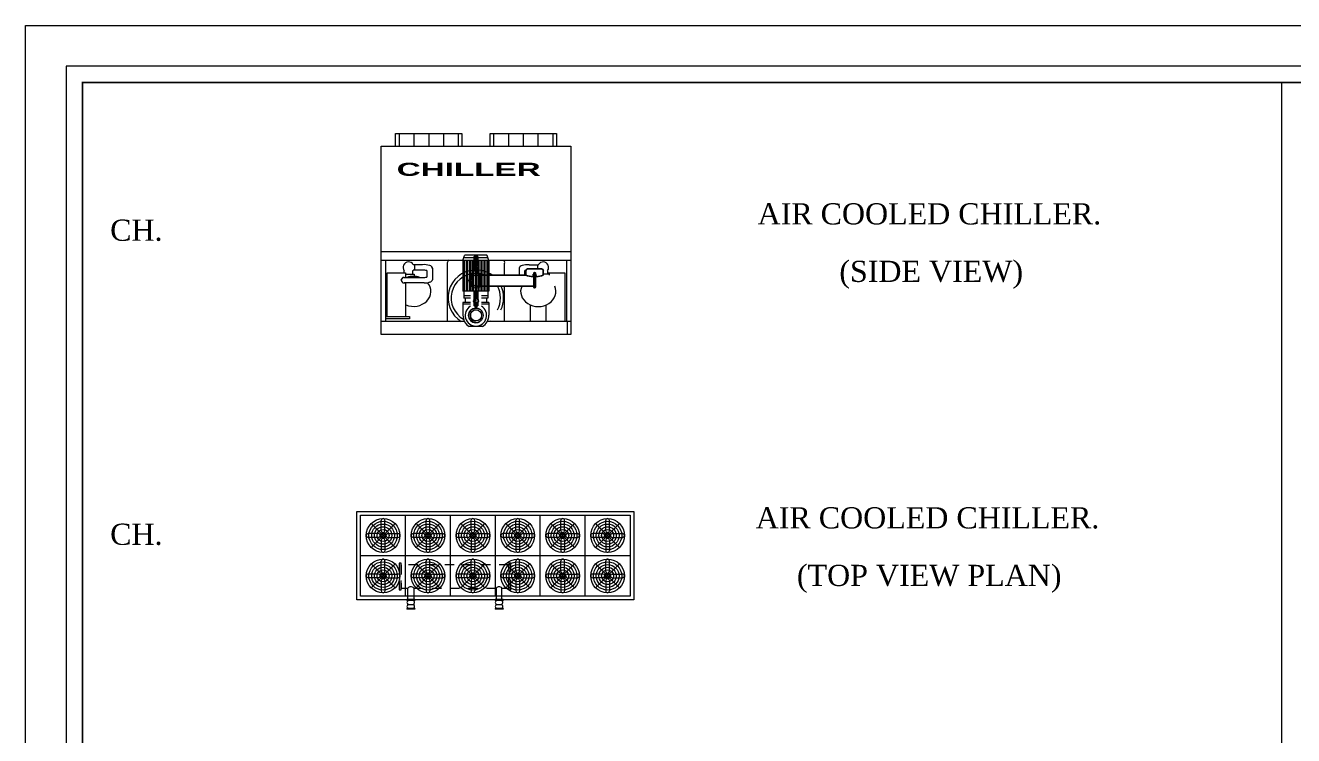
# Model space of a CAD drawing. Extents: x -706 to 2784, y 123 to 852.
# Drawn here: x -706.41 to -691.58, y 152.35 to 160.65 of the extents above; entities that cross this region are included whole.
import ezdxf
from ezdxf.enums import TextEntityAlignment as Align

# ---------------------------------------------------------------- set-up
doc = ezdxf.new("R2010")
doc.units = 0
doc.header["$MEASUREMENT"] = 0
doc.linetypes.add('CENTER', pattern=[50.8, 31.75, -6.35, 6.35, -6.35])
doc.linetypes.add('HIDDEN', pattern=[0.375, 0.25, -0.125])
for name, color, linetype in [('12- EQUIPMENT PIPING', 12, 'Continuous'), ('BOARD', 7, 'Continuous'), ('CONNCTION', 1, 'Continuous'), ('fram', 252, 'Continuous'), ('Trane-Unit', 2, 'Continuous'), ('WALL', 4, 'Continuous')]:
    doc.layers.add(name, color=color, linetype=linetype)
for name, color, linetype, lineweight in [('AC-TEXT', 15, 'Continuous', 30), ('CWSP', 5, 'Continuous', 35), ('EXHDUCT', 1, 'CENTER', 30), ('s-colt', 8, 'Continuous', 0)]:
    doc.layers.add(name, color=color, linetype=linetype, lineweight=lineweight)
doc.styles.add('AC', font='romans.shx', dxfattribs={"height": 0.2})
doc.styles.add('ROMANT', font='romanc.shx')
doc.styles.add('SANSSERIFBOLD', font='sasb____.pfb', dxfattribs={"height": 9.5})

# ---------------------------------------------------------------- blocks, each defined once
blk = doc.blocks.new('A$C5C4829BB')
at = {"layer": 'CONNCTION'}
for p, q in [((-0.104, 0), (-0.104, -0.01)), ((0.104, 0), (-0.104, 0)), ((0.104, 0), (0.104, -0.01)), ((-0.104, -0.01), (-0.104, -0.021)), ((0.104, -0.01), (-0.104, -0.01)), ((0.104, -0.01), (-0.104, -0.01)), ((0.104, -0.021), (-0.104, -0.021)), ((-0.104, -0.231), (-0.104, -0.241)), ((0.104, -0.231), (-0.104, -0.231)), ((-0.104, -0.241), (-0.104, -0.252)), ((0.104, -0.241), (-0.104, -0.241)), ((0.104, -0.241), (-0.104, -0.241)), ((0.104, -0.252), (-0.104, -0.252)), ((0.104, -0.01), (0.104, -0.021)), ((0.104, -0.231), (0.104, -0.241)), ((0.104, -0.241), (0.104, -0.252))]:
    blk.add_line(p, q, dxfattribs=at)
at = {"layer": 'CONNCTION', "color": 140}
for p, q in [((-0.081, -0.123), (0.081, -0.123)), ((-0.081, -0.128), (0.081, -0.128)), ((0.081, -0.128), (0.081, -0.123))]:
    blk.add_line(p, q, dxfattribs=at)
for centre, radius, start, end in [((-0.062, -0.073), 0.0375, 120, 240), ((-0.062, -0.178), 0.0375, 120, 240), ((-0.087, -0.031), 0.0116, 300, 60), ((-0.089, -0.118), 0.0147, 340.6616, 56.5259), ((-0.089, -0.133), 0.0149, 303.6567, 19.8306), ((-0.087, -0.221), 0.0116, 300, 60), ((0.089, -0.118), 0.0147, 123.4741, 199.3384), ((0.089, -0.133), 0.0149, 160.1694, 236.3433), ((0.087, -0.031), 0.0116, 120, 240), ((0.087, -0.221), 0.0116, 120, 240), ((0.062, -0.073), 0.0375, 300, 60), ((0.062, -0.178), 0.0375, 300, 60)]:
    blk.add_arc(centre, radius, start, end, dxfattribs=at)
at = {"layer": 's-colt'}
blk.add_line((-0.081, -0.128), (-0.081, -0.123), dxfattribs=at)
blk = doc.blocks.new('A$C7569006E')
at = {"layer": '12- EQUIPMENT PIPING', "color": 4, "linetype": 'HIDDEN'}
for points in [[(-1.45, -0.65), (-1.4, -0.65), (-1.4, 0.05), (-1.45, 0.05)], [(1.4, -0.65), (1.45, -0.65), (1.45, 0.05), (1.4, 0.05)]]:
    blk.add_lwpolyline(points, close=True, dxfattribs=at)
for points in [[(1.222, -0.6), (1.4, -0.6), (1.4, 0), (-1.4, 0), (-1.4, -0.6), (-1.222, -0.6)], [(-1.072, -0.6), (1.072, -0.6)]]:
    blk.add_lwpolyline(points, dxfattribs=at)
at = {"layer": '12- EQUIPMENT PIPING', "color": 2, "linetype": 'Continuous'}
for points in [[(-1.072, -0.6), (-1.072, -0.9), (-1.222, -0.9), (-1.222, -0.6)], [(1.072, -0.6), (1.072, -0.9), (1.222, -0.9), (1.222, -0.6)]]:
    blk.add_lwpolyline(points, dxfattribs=at)
for centre in [(-1.147, -0.665), (1.147, -0.665)]:
    blk.add_arc(centre, 0.099, 40.7462, 139.2538, dxfattribs=at)
at = {"layer": '12- EQUIPMENT PIPING', "linetype": 'Continuous'}
for p in [(-1.147, -0.9), (1.147, -0.9)]:
    blk.add_blockref('A$C5C4829BB', p, dxfattribs=at)
blk = doc.blocks.new('A$C3DE42100')
at = {"layer": '12- EQUIPMENT PIPING', "color": 3}
for p, q in [((-6.207, -0.935), (-6.826, -0.315)), ((-6.826, -0.935), (-6.207, -0.315)), ((-6.566, -0.506), (-6.566, -0.234)), ((-6.468, -0.506), (-6.468, -0.239)), ((-5.04, -0.935), (-5.66, -0.315)), ((-5.66, -0.935), (-5.04, -0.315)), ((-5.399, -0.506), (-5.399, -0.234)), ((-5.301, -0.506), (-5.301, -0.239)), ((-3.874, -0.935), (-4.493, -0.315)), ((-4.493, -0.935), (-3.874, -0.315)), ((-4.232, -0.506), (-4.232, -0.234)), ((-4.134, -0.506), (-4.134, -0.239)), ((-2.707, -0.935), (-3.326, -0.315)), ((-3.326, -0.935), (-2.707, -0.315)), ((-3.066, -0.506), (-3.066, -0.234)), ((-2.968, -0.506), (-2.968, -0.239)), ((-1.54, -0.935), (-2.16, -0.315)), ((-2.16, -0.935), (-1.54, -0.315)), ((-1.899, -0.506), (-1.899, -0.234)), ((-1.801, -0.506), (-1.801, -0.239)), ((-0.374, -0.935), (-0.993, -0.315)), ((-0.993, -0.935), (-0.374, -0.315)), ((-0.732, -0.506), (-0.732, -0.234)), ((-0.634, -0.506), (-0.634, -0.239)), ((-6.636, -0.576), (-6.903, -0.576)), ((-6.561, -0.607), (-6.593, -0.607)), ((-6.561, -0.643), (-6.593, -0.643)), ((-6.59, -0.621), (-6.59, -0.629)), ((-6.535, -0.58), (-6.535, -0.549)), ((-6.513, -0.551), (-6.521, -0.551)), ((-6.499, -0.58), (-6.499, -0.549)), ((-6.472, -0.607), (-6.441, -0.607)), ((-6.472, -0.643), (-6.441, -0.643)), ((-6.443, -0.629), (-6.443, -0.621)), ((-6.398, -0.576), (-6.126, -0.576)), ((-5.469, -0.576), (-5.736, -0.576)), ((-5.395, -0.607), (-5.426, -0.607)), ((-5.395, -0.643), (-5.426, -0.643)), ((-5.424, -0.621), (-5.424, -0.629)), ((-5.368, -0.58), (-5.368, -0.549)), ((-5.346, -0.551), (-5.354, -0.551)), ((-5.332, -0.58), (-5.332, -0.549)), ((-5.305, -0.607), (-5.274, -0.607)), ((-5.305, -0.643), (-5.274, -0.643)), ((-5.276, -0.629), (-5.276, -0.621)), ((-5.231, -0.576), (-4.959, -0.576)), ((-4.302, -0.576), (-4.57, -0.576)), ((-4.228, -0.607), (-4.259, -0.607)), ((-4.228, -0.643), (-4.259, -0.643)), ((-4.257, -0.621), (-4.257, -0.629)), ((-4.201, -0.58), (-4.201, -0.549)), ((-4.179, -0.551), (-4.187, -0.551)), ((-4.165, -0.58), (-4.165, -0.549)), ((-4.139, -0.607), (-4.107, -0.607)), ((-4.139, -0.643), (-4.107, -0.643)), ((-4.11, -0.629), (-4.11, -0.621)), ((-4.064, -0.576), (-3.793, -0.576)), ((-3.136, -0.576), (-3.403, -0.576)), ((-3.061, -0.607), (-3.093, -0.607)), ((-3.061, -0.643), (-3.093, -0.643)), ((-3.09, -0.621), (-3.09, -0.629)), ((-3.035, -0.58), (-3.035, -0.549)), ((-3.013, -0.551), (-3.021, -0.551)), ((-2.999, -0.58), (-2.999, -0.549)), ((-2.972, -0.607), (-2.941, -0.607)), ((-2.972, -0.643), (-2.941, -0.643)), ((-2.943, -0.629), (-2.943, -0.621)), ((-2.898, -0.576), (-2.626, -0.576)), ((-1.969, -0.576), (-2.236, -0.576)), ((-1.895, -0.607), (-1.926, -0.607)), ((-1.895, -0.643), (-1.926, -0.643)), ((-1.924, -0.621), (-1.924, -0.629)), ((-1.868, -0.58), (-1.868, -0.549)), ((-1.846, -0.551), (-1.854, -0.551)), ((-1.832, -0.58), (-1.832, -0.549)), ((-1.805, -0.607), (-1.774, -0.607)), ((-1.805, -0.643), (-1.774, -0.643)), ((-1.776, -0.629), (-1.776, -0.621)), ((-1.731, -0.576), (-1.459, -0.576)), ((-0.802, -0.576), (-1.07, -0.576)), ((-0.728, -0.607), (-0.759, -0.607)), ((-0.728, -0.643), (-0.759, -0.643)), ((-0.757, -0.621), (-0.757, -0.629)), ((-0.701, -0.58), (-0.701, -0.549)), ((-0.679, -0.551), (-0.687, -0.551)), ((-0.665, -0.58), (-0.665, -0.549)), ((-0.639, -0.607), (-0.607, -0.607)), ((-0.639, -0.643), (-0.607, -0.643)), ((-0.61, -0.629), (-0.61, -0.621)), ((-0.564, -0.576), (-0.293, -0.576)), ((-6.636, -0.674), (-6.907, -0.674)), ((-6.566, -0.744), (-6.566, -1.011)), ((-6.535, -0.67), (-6.535, -0.701)), ((-6.521, -0.699), (-6.513, -0.699)), ((-6.499, -0.67), (-6.499, -0.701)), ((-6.468, -0.744), (-6.468, -1.016)), ((-6.398, -0.674), (-6.13, -0.674)), ((-5.469, -0.674), (-5.741, -0.674)), ((-5.399, -0.744), (-5.399, -1.011)), ((-5.368, -0.67), (-5.368, -0.701)), ((-5.354, -0.699), (-5.346, -0.699)), ((-5.332, -0.67), (-5.332, -0.701)), ((-5.301, -0.744), (-5.301, -1.016)), ((-5.231, -0.674), (-4.964, -0.674)), ((-4.302, -0.674), (-4.574, -0.674)), ((-4.232, -0.744), (-4.232, -1.011)), ((-4.201, -0.67), (-4.201, -0.701)), ((-4.187, -0.699), (-4.179, -0.699)), ((-4.165, -0.67), (-4.165, -0.701)), ((-4.134, -0.744), (-4.134, -1.016)), ((-4.064, -0.674), (-3.797, -0.674)), ((-3.136, -0.674), (-3.407, -0.674)), ((-3.066, -0.744), (-3.066, -1.011)), ((-3.035, -0.67), (-3.035, -0.701)), ((-3.021, -0.699), (-3.013, -0.699)), ((-2.999, -0.67), (-2.999, -0.701)), ((-2.968, -0.744), (-2.968, -1.016)), ((-2.898, -0.674), (-2.63, -0.674)), ((-1.969, -0.674), (-2.241, -0.674)), ((-1.899, -0.744), (-1.899, -1.011)), ((-1.868, -0.67), (-1.868, -0.701)), ((-1.854, -0.699), (-1.846, -0.699)), ((-1.832, -0.67), (-1.832, -0.701)), ((-1.801, -0.744), (-1.801, -1.016)), ((-1.731, -0.674), (-1.464, -0.674)), ((-0.802, -0.674), (-1.074, -0.674)), ((-0.732, -0.744), (-0.732, -1.011)), ((-0.701, -0.67), (-0.701, -0.701)), ((-0.687, -0.699), (-0.679, -0.699)), ((-0.665, -0.67), (-0.665, -0.701)), ((-0.634, -0.744), (-0.634, -1.016)), ((-0.564, -0.674), (-0.297, -0.674)), ((-6.566, -1.556), (-6.566, -1.289)), ((-6.468, -1.556), (-6.468, -1.284)), ((-5.399, -1.556), (-5.399, -1.289)), ((-5.301, -1.556), (-5.301, -1.284)), ((-4.232, -1.556), (-4.232, -1.289)), ((-4.134, -1.556), (-4.134, -1.284)), ((-3.066, -1.556), (-3.066, -1.289)), ((-2.968, -1.556), (-2.968, -1.284)), ((-1.899, -1.556), (-1.899, -1.289)), ((-1.801, -1.556), (-1.801, -1.284)), ((-0.732, -1.556), (-0.732, -1.289)), ((-0.634, -1.556), (-0.634, -1.284)), ((-6.636, -1.626), (-6.907, -1.626)), ((-6.207, -1.365), (-6.826, -1.985)), ((-6.826, -1.365), (-6.207, -1.985)), ((-6.535, -1.63), (-6.535, -1.599)), ((-6.521, -1.601), (-6.513, -1.601)), ((-6.499, -1.63), (-6.499, -1.599)), ((-6.398, -1.626), (-6.13, -1.626)), ((-5.469, -1.626), (-5.741, -1.626)), ((-5.04, -1.365), (-5.66, -1.985)), ((-5.66, -1.365), (-5.04, -1.985)), ((-5.368, -1.63), (-5.368, -1.599)), ((-5.354, -1.601), (-5.346, -1.601)), ((-5.332, -1.63), (-5.332, -1.599)), ((-5.231, -1.626), (-4.964, -1.626)), ((-4.302, -1.626), (-4.574, -1.626)), ((-3.874, -1.365), (-4.493, -1.985)), ((-4.493, -1.365), (-3.874, -1.985)), ((-4.201, -1.63), (-4.201, -1.599)), ((-4.187, -1.601), (-4.179, -1.601)), ((-4.165, -1.63), (-4.165, -1.599)), ((-4.064, -1.626), (-3.797, -1.626)), ((-3.136, -1.626), (-3.407, -1.626)), ((-2.707, -1.365), (-3.326, -1.985)), ((-3.326, -1.365), (-2.707, -1.985)), ((-3.035, -1.63), (-3.035, -1.599)), ((-3.021, -1.601), (-3.013, -1.601)), ((-2.999, -1.63), (-2.999, -1.599)), ((-2.898, -1.626), (-2.63, -1.626)), ((-1.969, -1.626), (-2.241, -1.626)), ((-1.54, -1.365), (-2.16, -1.985)), ((-2.16, -1.365), (-1.54, -1.985)), ((-1.868, -1.63), (-1.868, -1.599)), ((-1.854, -1.601), (-1.846, -1.601)), ((-1.832, -1.63), (-1.832, -1.599)), ((-1.731, -1.626), (-1.464, -1.626)), ((-0.802, -1.626), (-1.074, -1.626)), ((-0.374, -1.365), (-0.993, -1.985)), ((-0.993, -1.365), (-0.374, -1.985)), ((-0.701, -1.63), (-0.701, -1.599)), ((-0.687, -1.601), (-0.679, -1.601)), ((-0.665, -1.63), (-0.665, -1.599)), ((-0.564, -1.626), (-0.297, -1.626)), ((-6.636, -1.724), (-6.903, -1.724)), ((-6.561, -1.657), (-6.593, -1.657)), ((-6.561, -1.693), (-6.593, -1.693)), ((-6.59, -1.679), (-6.59, -1.671)), ((-6.566, -1.794), (-6.566, -2.066)), ((-6.535, -1.72), (-6.535, -1.751)), ((-6.513, -1.749), (-6.521, -1.749)), ((-6.499, -1.72), (-6.499, -1.751)), ((-6.472, -1.657), (-6.441, -1.657)), ((-6.472, -1.693), (-6.441, -1.693)), ((-6.468, -1.794), (-6.468, -2.061)), ((-6.443, -1.671), (-6.443, -1.679)), ((-6.398, -1.724), (-6.126, -1.724)), ((-5.469, -1.724), (-5.736, -1.724)), ((-5.395, -1.657), (-5.426, -1.657)), ((-5.395, -1.693), (-5.426, -1.693)), ((-5.424, -1.679), (-5.424, -1.671)), ((-5.399, -1.794), (-5.399, -2.066)), ((-5.368, -1.72), (-5.368, -1.751)), ((-5.346, -1.749), (-5.354, -1.749)), ((-5.332, -1.72), (-5.332, -1.751)), ((-5.305, -1.657), (-5.274, -1.657)), ((-5.305, -1.693), (-5.274, -1.693)), ((-5.301, -1.794), (-5.301, -2.061)), ((-5.276, -1.671), (-5.276, -1.679)), ((-5.231, -1.724), (-4.959, -1.724)), ((-4.302, -1.724), (-4.57, -1.724)), ((-4.228, -1.657), (-4.259, -1.657)), ((-4.228, -1.693), (-4.259, -1.693)), ((-4.257, -1.679), (-4.257, -1.671)), ((-4.232, -1.794), (-4.232, -2.066)), ((-4.201, -1.72), (-4.201, -1.751)), ((-4.179, -1.749), (-4.187, -1.749)), ((-4.165, -1.72), (-4.165, -1.751)), ((-4.139, -1.657), (-4.107, -1.657)), ((-4.139, -1.693), (-4.107, -1.693)), ((-4.134, -1.794), (-4.134, -2.061)), ((-4.11, -1.671), (-4.11, -1.679)), ((-4.064, -1.724), (-3.793, -1.724)), ((-3.136, -1.724), (-3.403, -1.724)), ((-3.061, -1.657), (-3.093, -1.657)), ((-3.061, -1.693), (-3.093, -1.693)), ((-3.09, -1.679), (-3.09, -1.671)), ((-3.066, -1.794), (-3.066, -2.066)), ((-3.035, -1.72), (-3.035, -1.751)), ((-3.013, -1.749), (-3.021, -1.749)), ((-2.999, -1.72), (-2.999, -1.751)), ((-2.972, -1.657), (-2.941, -1.657)), ((-2.972, -1.693), (-2.941, -1.693)), ((-2.968, -1.794), (-2.968, -2.061)), ((-2.943, -1.671), (-2.943, -1.679)), ((-2.898, -1.724), (-2.626, -1.724)), ((-1.969, -1.724), (-2.236, -1.724)), ((-1.895, -1.657), (-1.926, -1.657)), ((-1.895, -1.693), (-1.926, -1.693)), ((-1.924, -1.679), (-1.924, -1.671)), ((-1.899, -1.794), (-1.899, -2.066)), ((-1.868, -1.72), (-1.868, -1.751)), ((-1.846, -1.749), (-1.854, -1.749)), ((-1.832, -1.72), (-1.832, -1.751)), ((-1.805, -1.657), (-1.774, -1.657)), ((-1.805, -1.693), (-1.774, -1.693)), ((-1.801, -1.794), (-1.801, -2.061)), ((-1.776, -1.671), (-1.776, -1.679)), ((-1.731, -1.724), (-1.459, -1.724)), ((-0.802, -1.724), (-1.07, -1.724)), ((-0.728, -1.657), (-0.759, -1.657)), ((-0.728, -1.693), (-0.759, -1.693)), ((-0.757, -1.679), (-0.757, -1.671)), ((-0.732, -1.794), (-0.732, -2.066)), ((-0.701, -1.72), (-0.701, -1.751)), ((-0.679, -1.749), (-0.687, -1.749)), ((-0.665, -1.72), (-0.665, -1.751)), ((-0.639, -1.657), (-0.607, -1.657)), ((-0.639, -1.693), (-0.607, -1.693)), ((-0.634, -1.794), (-0.634, -2.061)), ((-0.61, -1.671), (-0.61, -1.679)), ((-0.564, -1.724), (-0.293, -1.724))]:
    blk.add_line(p, q, dxfattribs=at)
at = {"layer": '12- EQUIPMENT PIPING', "linetype": 'Continuous'}
for p, q in [((-5.933, -2.2), (-5.933, -0.1)), ((-4.767, -2.2), (-4.767, -0.1)), ((-3.6, -2.2), (-3.6, -0.1)), ((-2.433, -2.2), (-2.433, -0.1)), ((-1.267, -2.2), (-1.267, -0.1)), ((-0.1, -1.15), (-7.1, -1.15))]:
    blk.add_line(p, q, dxfattribs=at)
for points in [[(-7.2, 0), (0, 0), (0, -2.3), (-7.2, -2.3)], [(-7.1, -0.1), (-0.1, -0.1), (-0.1, -2.2), (-7.1, -2.2)]]:
    blk.add_lwpolyline(points, close=True, dxfattribs=at)
at = {"layer": '12- EQUIPMENT PIPING', "color": 3}
for centre, radius in [((-6.517, -0.625), 0.438), ((-6.517, -0.625), 0.368), ((-6.517, -0.625), 0.297), ((-5.35, -0.625), 0.438), ((-5.35, -0.625), 0.368), ((-5.35, -0.625), 0.297), ((-4.183, -0.625), 0.438), ((-4.183, -0.625), 0.368), ((-4.183, -0.625), 0.297), ((-3.017, -0.625), 0.438), ((-3.017, -0.625), 0.368), ((-3.017, -0.625), 0.297), ((-1.85, -0.625), 0.438), ((-1.85, -0.625), 0.368), ((-1.85, -0.625), 0.297), ((-0.683, -0.625), 0.438), ((-0.683, -0.625), 0.368), ((-0.683, -0.625), 0.297), ((-6.517, -0.625), 0.227), ((-6.517, -0.625), 0.157), ((-6.517, -0.625), 0.0481), ((-6.517, -0.625), 0.0481), ((-6.517, -0.625), 0.0481), ((-6.517, -0.625), 0.0481), ((-5.35, -0.625), 0.227), ((-5.35, -0.625), 0.157), ((-5.35, -0.625), 0.0481), ((-5.35, -0.625), 0.0481), ((-5.35, -0.625), 0.0481), ((-5.35, -0.625), 0.0481), ((-4.183, -0.625), 0.227), ((-4.183, -0.625), 0.157), ((-4.183, -0.625), 0.0481), ((-4.183, -0.625), 0.0481), ((-4.183, -0.625), 0.0481), ((-4.183, -0.625), 0.0481), ((-3.017, -0.625), 0.227), ((-3.017, -0.625), 0.157), ((-3.017, -0.625), 0.0481), ((-3.017, -0.625), 0.0481), ((-3.017, -0.625), 0.0481), ((-3.017, -0.625), 0.0481), ((-1.85, -0.625), 0.227), ((-1.85, -0.625), 0.157), ((-1.85, -0.625), 0.0481), ((-1.85, -0.625), 0.0481), ((-1.85, -0.625), 0.0481), ((-1.85, -0.625), 0.0481), ((-0.683, -0.625), 0.227), ((-0.683, -0.625), 0.157), ((-0.683, -0.625), 0.0481), ((-0.683, -0.625), 0.0481), ((-0.683, -0.625), 0.0481), ((-0.683, -0.625), 0.0481), ((-6.517, -1.675), 0.438), ((-6.517, -1.675), 0.368), ((-5.35, -1.675), 0.438), ((-5.35, -1.675), 0.368), ((-4.183, -1.675), 0.438), ((-4.183, -1.675), 0.368), ((-3.017, -1.675), 0.438), ((-3.017, -1.675), 0.368), ((-1.85, -1.675), 0.438), ((-1.85, -1.675), 0.368), ((-0.683, -1.675), 0.438), ((-0.683, -1.675), 0.368), ((-6.517, -1.675), 0.297), ((-6.517, -1.675), 0.227), ((-6.517, -1.675), 0.157), ((-6.517, -1.675), 0.0481), ((-6.517, -1.675), 0.0481), ((-6.517, -1.675), 0.0481), ((-6.517, -1.675), 0.0481), ((-5.35, -1.675), 0.297), ((-5.35, -1.675), 0.227), ((-5.35, -1.675), 0.157), ((-5.35, -1.675), 0.0481), ((-5.35, -1.675), 0.0481), ((-5.35, -1.675), 0.0481), ((-5.35, -1.675), 0.0481), ((-4.183, -1.675), 0.297), ((-4.183, -1.675), 0.227), ((-4.183, -1.675), 0.157), ((-4.183, -1.675), 0.0481), ((-4.183, -1.675), 0.0481), ((-4.183, -1.675), 0.0481), ((-4.183, -1.675), 0.0481), ((-3.017, -1.675), 0.297), ((-3.017, -1.675), 0.227), ((-3.017, -1.675), 0.157), ((-3.017, -1.675), 0.0481), ((-3.017, -1.675), 0.0481), ((-3.017, -1.675), 0.0481), ((-3.017, -1.675), 0.0481), ((-1.85, -1.675), 0.297), ((-1.85, -1.675), 0.227), ((-1.85, -1.675), 0.157), ((-1.85, -1.675), 0.0481), ((-1.85, -1.675), 0.0481), ((-1.85, -1.675), 0.0481), ((-1.85, -1.675), 0.0481), ((-0.683, -1.675), 0.297), ((-0.683, -1.675), 0.227), ((-0.683, -1.675), 0.157), ((-0.683, -1.675), 0.0481), ((-0.683, -1.675), 0.0481), ((-0.683, -1.675), 0.0481), ((-0.683, -1.675), 0.0481)]:
    blk.add_circle(centre, radius, dxfattribs=at)
for centre, radius, start, end in [((-6.514, -0.239), 0.0516, 93.0001, 179.9416), ((-6.519, -0.239), 0.0516, 0.0584, 86.9999), ((-5.347, -0.239), 0.0516, 93.0001, 179.9416), ((-5.353, -0.239), 0.0516, 0.0584, 86.9999), ((-4.181, -0.239), 0.0516, 93.0001, 179.9416), ((-4.186, -0.239), 0.0516, 0.0584, 86.9999), ((-3.014, -0.239), 0.0516, 93.0001, 179.9416), ((-3.019, -0.239), 0.0516, 0.0584, 86.9999), ((-1.847, -0.239), 0.0516, 93.0001, 179.9416), ((-1.853, -0.239), 0.0516, 0.0584, 86.9999), ((-0.681, -0.239), 0.0516, 93.0001, 179.9416), ((-0.686, -0.239), 0.0516, 0.0584, 86.9999), ((-6.903, -0.628), 0.0516, 90.0584, 176.9999), ((-6.903, -0.622), 0.0516, 183.0001, 269.9416), ((-6.636, -0.621), 0.045, 360, 90), ((-6.636, -0.629), 0.045, 270, 360), ((-6.517, -0.625), 0.0738, 104.1169, 165.8831), ((-6.517, -0.625), 0.0738, 194.1169, 255.8831), ((-6.521, -0.506), 0.045, 180, 270), ((-6.513, -0.506), 0.045, 270, 360), ((-6.517, -0.625), 0.0738, 14.1169, 75.8831), ((-6.517, -0.625), 0.0738, 284.1169, 345.8831), ((-6.398, -0.621), 0.045, 90, 180), ((-6.398, -0.629), 0.045, 180, 270), ((-6.13, -0.628), 0.0516, 3.0001, 89.9416), ((-6.13, -0.622), 0.0516, 270.0584, 356.9999), ((-5.736, -0.628), 0.0516, 90.0584, 176.9999), ((-5.736, -0.622), 0.0516, 183.0001, 269.9416), ((-5.469, -0.621), 0.045, 360, 90), ((-5.469, -0.629), 0.045, 270, 360), ((-5.35, -0.625), 0.0738, 104.1169, 165.8831), ((-5.35, -0.625), 0.0738, 194.1169, 255.8831), ((-5.354, -0.506), 0.045, 180, 270), ((-5.346, -0.506), 0.045, 270, 360), ((-5.35, -0.625), 0.0738, 14.1169, 75.8831), ((-5.35, -0.625), 0.0738, 284.1169, 345.8831), ((-5.231, -0.621), 0.045, 90, 180), ((-5.231, -0.629), 0.045, 180, 270), ((-4.964, -0.628), 0.0516, 3.0001, 89.9416), ((-4.964, -0.622), 0.0516, 270.0584, 356.9999), ((-4.57, -0.628), 0.0516, 90.0584, 176.9999), ((-4.57, -0.622), 0.0516, 183.0001, 269.9416), ((-4.302, -0.621), 0.045, 360, 90), ((-4.302, -0.629), 0.045, 270, 360), ((-4.183, -0.625), 0.0738, 104.1169, 165.8831), ((-4.183, -0.625), 0.0738, 194.1169, 255.8831), ((-4.187, -0.506), 0.045, 180, 270), ((-4.179, -0.506), 0.045, 270, 360), ((-4.183, -0.625), 0.0738, 14.1169, 75.8831), ((-4.183, -0.625), 0.0738, 284.1169, 345.8831), ((-4.064, -0.621), 0.045, 90, 180), ((-4.064, -0.629), 0.045, 180, 270), ((-3.797, -0.628), 0.0516, 3.0001, 89.9416), ((-3.797, -0.622), 0.0516, 270.0584, 356.9999), ((-3.403, -0.628), 0.0516, 90.0584, 176.9999), ((-3.403, -0.622), 0.0516, 183.0001, 269.9416), ((-3.136, -0.621), 0.045, 360, 90), ((-3.136, -0.629), 0.045, 270, 360), ((-3.017, -0.625), 0.0738, 104.1169, 165.8831), ((-3.017, -0.625), 0.0738, 194.1169, 255.8831), ((-3.021, -0.506), 0.045, 180, 270), ((-3.013, -0.506), 0.045, 270, 360), ((-3.017, -0.625), 0.0738, 14.1169, 75.8831), ((-3.017, -0.625), 0.0738, 284.1169, 345.8831), ((-2.898, -0.621), 0.045, 90, 180), ((-2.898, -0.629), 0.045, 180, 270), ((-2.63, -0.628), 0.0516, 3.0001, 89.9416), ((-2.63, -0.622), 0.0516, 270.0584, 356.9999), ((-2.236, -0.628), 0.0516, 90.0584, 176.9999), ((-2.236, -0.622), 0.0516, 183.0001, 269.9416), ((-1.969, -0.621), 0.045, 360, 90), ((-1.969, -0.629), 0.045, 270, 360), ((-1.85, -0.625), 0.0738, 104.1169, 165.8831), ((-1.85, -0.625), 0.0738, 194.1169, 255.8831), ((-1.854, -0.506), 0.045, 180, 270), ((-1.846, -0.506), 0.045, 270, 360), ((-1.85, -0.625), 0.0738, 14.1169, 75.8831), ((-1.85, -0.625), 0.0738, 284.1169, 345.8831), ((-1.731, -0.621), 0.045, 90, 180), ((-1.731, -0.629), 0.045, 180, 270), ((-1.464, -0.628), 0.0516, 3.0001, 89.9416), ((-1.464, -0.622), 0.0516, 270.0584, 356.9999), ((-1.07, -0.628), 0.0516, 90.0584, 176.9999), ((-1.07, -0.622), 0.0516, 183.0001, 269.9416), ((-0.802, -0.621), 0.045, 360, 90), ((-0.802, -0.629), 0.045, 270, 360), ((-0.683, -0.625), 0.0738, 104.1169, 165.8831), ((-0.683, -0.625), 0.0738, 194.1169, 255.8831), ((-0.687, -0.506), 0.045, 180, 270), ((-0.679, -0.506), 0.045, 270, 360), ((-0.683, -0.625), 0.0738, 14.1169, 75.8831), ((-0.683, -0.625), 0.0738, 284.1169, 345.8831), ((-0.564, -0.621), 0.045, 90, 180), ((-0.564, -0.629), 0.045, 180, 270), ((-0.297, -0.628), 0.0516, 3.0001, 89.9416), ((-0.297, -0.622), 0.0516, 270.0584, 356.9999), ((-6.521, -0.744), 0.045, 90, 180), ((-6.513, -0.744), 0.045, 360, 90), ((-5.354, -0.744), 0.045, 90, 180), ((-5.346, -0.744), 0.045, 360, 90), ((-4.187, -0.744), 0.045, 90, 180), ((-4.179, -0.744), 0.045, 360, 90), ((-3.021, -0.744), 0.045, 90, 180), ((-3.013, -0.744), 0.045, 360, 90), ((-1.854, -0.744), 0.045, 90, 180), ((-1.846, -0.744), 0.045, 360, 90), ((-0.687, -0.744), 0.045, 90, 180), ((-0.679, -0.744), 0.045, 360, 90), ((-6.514, -1.011), 0.0516, 180.0584, 266.9999), ((-6.514, -1.289), 0.0516, 93.0001, 179.9416), ((-6.519, -1.011), 0.0516, 273.0001, 359.9416), ((-6.519, -1.289), 0.0516, 0.0584, 86.9999), ((-5.347, -1.011), 0.0516, 180.0584, 266.9999), ((-5.347, -1.289), 0.0516, 93.0001, 179.9416), ((-5.353, -1.011), 0.0516, 273.0001, 359.9416), ((-5.353, -1.289), 0.0516, 0.0584, 86.9999), ((-4.181, -1.011), 0.0516, 180.0584, 266.9999), ((-4.181, -1.289), 0.0516, 93.0001, 179.9416), ((-4.186, -1.011), 0.0516, 273.0001, 359.9416), ((-4.186, -1.289), 0.0516, 0.0584, 86.9999), ((-3.014, -1.011), 0.0516, 180.0584, 266.9999), ((-3.014, -1.289), 0.0516, 93.0001, 179.9416), ((-3.019, -1.011), 0.0516, 273.0001, 359.9416), ((-3.019, -1.289), 0.0516, 0.0584, 86.9999), ((-1.847, -1.011), 0.0516, 180.0584, 266.9999), ((-1.847, -1.289), 0.0516, 93.0001, 179.9416), ((-1.853, -1.011), 0.0516, 273.0001, 359.9416), ((-1.853, -1.289), 0.0516, 0.0584, 86.9999), ((-0.681, -1.011), 0.0516, 180.0584, 266.9999), ((-0.681, -1.289), 0.0516, 93.0001, 179.9416), ((-0.686, -1.011), 0.0516, 273.0001, 359.9416), ((-0.686, -1.289), 0.0516, 0.0584, 86.9999), ((-6.903, -1.678), 0.0516, 90.0584, 176.9999), ((-6.636, -1.671), 0.045, 0, 90), ((-6.517, -1.675), 0.0738, 104.1169, 165.8831), ((-6.521, -1.556), 0.045, 180, 270), ((-6.513, -1.556), 0.045, 270, 0), ((-6.517, -1.675), 0.0738, 14.1169, 75.8831), ((-6.398, -1.671), 0.045, 90, 180), ((-6.13, -1.678), 0.0516, 3.0001, 89.9416), ((-5.736, -1.678), 0.0516, 90.0584, 176.9999), ((-5.469, -1.671), 0.045, 0, 90), ((-5.35, -1.675), 0.0738, 104.1169, 165.8831), ((-5.354, -1.556), 0.045, 180, 270), ((-5.346, -1.556), 0.045, 270, 0), ((-5.35, -1.675), 0.0738, 14.1169, 75.8831), ((-5.231, -1.671), 0.045, 90, 180), ((-4.964, -1.678), 0.0516, 3.0001, 89.9416), ((-4.57, -1.678), 0.0516, 90.0584, 176.9999), ((-4.302, -1.671), 0.045, 0, 90), ((-4.183, -1.675), 0.0738, 104.1169, 165.8831), ((-4.187, -1.556), 0.045, 180, 270), ((-4.179, -1.556), 0.045, 270, 0), ((-4.183, -1.675), 0.0738, 14.1169, 75.8831), ((-4.064, -1.671), 0.045, 90, 180), ((-3.797, -1.678), 0.0516, 3.0001, 89.9416), ((-3.403, -1.678), 0.0516, 90.0584, 176.9999), ((-3.136, -1.671), 0.045, 0, 90), ((-3.017, -1.675), 0.0738, 104.1169, 165.8831), ((-3.021, -1.556), 0.045, 180, 270), ((-3.013, -1.556), 0.045, 270, 0), ((-3.017, -1.675), 0.0738, 14.1169, 75.8831), ((-2.898, -1.671), 0.045, 90, 180), ((-2.63, -1.678), 0.0516, 3.0001, 89.9416), ((-2.236, -1.678), 0.0516, 90.0584, 176.9999), ((-1.969, -1.671), 0.045, 0, 90), ((-1.85, -1.675), 0.0738, 104.1169, 165.8831), ((-1.854, -1.556), 0.045, 180, 270), ((-1.846, -1.556), 0.045, 270, 0), ((-1.85, -1.675), 0.0738, 14.1169, 75.8831), ((-1.731, -1.671), 0.045, 90, 180), ((-1.464, -1.678), 0.0516, 3.0001, 89.9416), ((-1.07, -1.678), 0.0516, 90.0584, 176.9999), ((-0.802, -1.671), 0.045, 0, 90), ((-0.683, -1.675), 0.0738, 104.1169, 165.8831), ((-0.687, -1.556), 0.045, 180, 270), ((-0.679, -1.556), 0.045, 270, 0), ((-0.683, -1.675), 0.0738, 14.1169, 75.8831), ((-0.564, -1.671), 0.045, 90, 180), ((-0.297, -1.678), 0.0516, 3.0001, 89.9416), ((-6.903, -1.672), 0.0516, 183.0001, 269.9416), ((-6.636, -1.679), 0.045, 270, 0), ((-6.517, -1.675), 0.0738, 194.1169, 255.8831), ((-6.521, -1.794), 0.045, 90, 180), ((-6.513, -1.794), 0.045, 0, 90), ((-6.517, -1.675), 0.0738, 284.1169, 345.8831), ((-6.398, -1.679), 0.045, 180, 270), ((-6.13, -1.672), 0.0516, 270.0584, 356.9999), ((-5.736, -1.672), 0.0516, 183.0001, 269.9416), ((-5.469, -1.679), 0.045, 270, 0), ((-5.35, -1.675), 0.0738, 194.1169, 255.8831), ((-5.354, -1.794), 0.045, 90, 180), ((-5.346, -1.794), 0.045, 0, 90), ((-5.35, -1.675), 0.0738, 284.1169, 345.8831), ((-5.231, -1.679), 0.045, 180, 270), ((-4.964, -1.672), 0.0516, 270.0584, 356.9999), ((-4.57, -1.672), 0.0516, 183.0001, 269.9416), ((-4.302, -1.679), 0.045, 270, 0), ((-4.183, -1.675), 0.0738, 194.1169, 255.8831), ((-4.187, -1.794), 0.045, 90, 180), ((-4.179, -1.794), 0.045, 0, 90), ((-4.183, -1.675), 0.0738, 284.1169, 345.8831), ((-4.064, -1.679), 0.045, 180, 270), ((-3.797, -1.672), 0.0516, 270.0584, 356.9999), ((-3.403, -1.672), 0.0516, 183.0001, 269.9416), ((-3.136, -1.679), 0.045, 270, 0), ((-3.017, -1.675), 0.0738, 194.1169, 255.8831), ((-3.021, -1.794), 0.045, 90, 180), ((-3.013, -1.794), 0.045, 0, 90), ((-3.017, -1.675), 0.0738, 284.1169, 345.8831), ((-2.898, -1.679), 0.045, 180, 270), ((-2.63, -1.672), 0.0516, 270.0584, 356.9999), ((-2.236, -1.672), 0.0516, 183.0001, 269.9416), ((-1.969, -1.679), 0.045, 270, 0), ((-1.85, -1.675), 0.0738, 194.1169, 255.8831), ((-1.854, -1.794), 0.045, 90, 180), ((-1.846, -1.794), 0.045, 0, 90), ((-1.85, -1.675), 0.0738, 284.1169, 345.8831), ((-1.731, -1.679), 0.045, 180, 270), ((-1.464, -1.672), 0.0516, 270.0584, 356.9999), ((-1.07, -1.672), 0.0516, 183.0001, 269.9416), ((-0.802, -1.679), 0.045, 270, 0), ((-0.683, -1.675), 0.0738, 194.1169, 255.8831), ((-0.687, -1.794), 0.045, 90, 180), ((-0.679, -1.794), 0.045, 0, 90), ((-0.683, -1.675), 0.0738, 284.1169, 345.8831), ((-0.564, -1.679), 0.045, 180, 270), ((-0.297, -1.672), 0.0516, 270.0584, 356.9999), ((-6.514, -2.061), 0.0516, 180.0584, 266.9999), ((-6.519, -2.061), 0.0516, 273.0001, 359.9416), ((-5.347, -2.061), 0.0516, 180.0584, 266.9999), ((-5.353, -2.061), 0.0516, 273.0001, 359.9416), ((-4.181, -2.061), 0.0516, 180.0584, 266.9999), ((-4.186, -2.061), 0.0516, 273.0001, 359.9416), ((-3.014, -2.061), 0.0516, 180.0584, 266.9999), ((-3.019, -2.061), 0.0516, 273.0001, 359.9416), ((-1.847, -2.061), 0.0516, 180.0584, 266.9999), ((-1.853, -2.061), 0.0516, 273.0001, 359.9416), ((-0.681, -2.061), 0.0516, 180.0584, 266.9999), ((-0.686, -2.061), 0.0516, 273.0001, 359.9416)]:
    blk.add_arc(centre, radius, start, end, dxfattribs=at)
at = {"layer": '12- EQUIPMENT PIPING', "linetype": 'Continuous'}
blk.add_blockref('A$C7569006E', (-4.65, -1.39), dxfattribs=at)

msp = doc.modelspace()

# ---------------------------------------------------------------- hatches: boundary and pattern name
at = {"layer": 'CWSP', "ltscale": 0.2}
h = msp.add_hatch(color=256, dxfattribs=at)
h.paths.add_polyline_path([(-701.116, 157.841, 1), (-701.171, 157.841, 1)])
h.paths.add_polyline_path([(-701.118, 157.841, 1), (-701.169, 157.841, 1)], flags=16)
for points in [[(-701.145, 157.84, 1), (-701.143, 157.842), (-701.159, 157.852), (-701.16, 157.851)], [(-701.144, 157.432, 1), (-701.143, 157.434), (-701.158, 157.444), (-701.159, 157.443)]]:
    msp.add_hatch(color=256, dxfattribs=at).paths.add_polyline_path(points)
h = msp.add_hatch(color=256, dxfattribs=at)
h.paths.add_polyline_path([(-701.171, 157.433, 1), (-701.116, 157.433, 1)])
h.paths.add_polyline_path([(-701.118, 157.433, 1), (-701.169, 157.433, 1)], flags=16)

# ---------------------------------------------------------------- linework, layer by layer
at = {"color": 2}
for p, q in [((-701.297, 157.907), (-701.277, 157.964)), ((-701.02, 157.97), (-701.269, 157.97)), ((-700.992, 157.907), (-701.011, 157.964)), ((-701.297, 157.907), (-701.297, 157.547)), ((-700.992, 157.907), (-701.297, 157.907)), ((-701.293, 157.907), (-701.293, 157.547)), ((-701.287, 157.907), (-701.287, 157.547)), ((-701.003, 157.938), (-701.286, 157.938)), ((-701.281, 157.907), (-701.281, 157.547)), ((-701.26, 157.907), (-701.26, 157.547)), ((-701.254, 157.907), (-701.254, 157.547)), ((-701.248, 157.907), (-701.248, 157.547)), ((-701.223, 157.907), (-701.223, 157.547)), ((-701.217, 157.907), (-701.217, 157.547)), ((-701.211, 157.907), (-701.211, 157.547)), ((-701.19, 157.907), (-701.19, 157.547)), ((-701.184, 157.907), (-701.184, 157.547)), ((-701.177, 157.907), (-701.177, 157.547)), ((-701.153, 157.907), (-701.153, 157.547)), ((-701.146, 157.907), (-701.146, 157.547)), ((-701.14, 157.907), (-701.14, 157.547)), ((-701.123, 157.907), (-701.123, 157.547)), ((-701.117, 157.907), (-701.117, 157.547)), ((-701.111, 157.907), (-701.111, 157.547)), ((-701.086, 157.907), (-701.086, 157.547)), ((-701.08, 157.907), (-701.08, 157.547)), ((-701.074, 157.907), (-701.074, 157.547)), ((-701.053, 157.907), (-701.053, 157.547)), ((-701.047, 157.907), (-701.047, 157.547)), ((-701.041, 157.907), (-701.041, 157.547)), ((-701.016, 157.907), (-701.016, 157.547)), ((-701.01, 157.907), (-701.01, 157.547)), ((-701.003, 157.907), (-701.003, 157.547)), ((-700.992, 157.907), (-700.992, 157.547)), ((-700.992, 157.547), (-701.297, 157.547)), ((-701.287, 157.575), (-701.287, 157.464)), ((-701.003, 157.547), (-701.003, 157.464)), ((-701.297, 157.417), (-701.297, 157.266)), ((-701.209, 157.417), (-701.297, 157.417)), ((-701.209, 157.395), (-701.297, 157.395)), ((-701.287, 157.496), (-701.209, 157.496)), ((-701.209, 157.464), (-701.287, 157.464)), ((-701.27, 157.464), (-701.27, 157.417)), ((-701.079, 157.496), (-701.003, 157.496)), ((-701.003, 157.464), (-701.079, 157.464)), ((-700.992, 157.417), (-701.079, 157.417)), ((-700.992, 157.395), (-701.079, 157.395)), ((-701.019, 157.464), (-701.019, 157.417)), ((-700.992, 157.417), (-700.992, 157.266)), ((-701.066, 157.135), (-701.222, 157.135))]:
    msp.add_line(p, q, dxfattribs=at)
for radius in [0.0851, 0.0647]:
    msp.add_circle((-701.144, 157.264), radius, dxfattribs=at)
for centre, radius, start, end in [((-701.269, 157.961), 0.00871, 90, 160.9679), ((-701.02, 157.961), 0.00871, 19.0321, 90), ((-701.144, 157.264), 0.125, 121.2755, 58.7245), ((-701.144, 157.266), 0.152, 180, 239.205), ((-701.144, 157.266), 0.152, 300.795, 0)]:
    msp.add_arc(centre, radius, start, end, dxfattribs=at)
at = {"layer": 'CWSP', "ltscale": 0.2}
for p, q in [((-701.159, 157.852), (-701.16, 157.851)), ((-701.145, 157.84), (-701.16, 157.851)), ((-701.143, 157.842), (-701.159, 157.852)), ((-701.15, 157.814), (-701.15, 157.757)), ((-701.147, 157.946), (-701.147, 157.866)), ((-701.147, 157.946), (-701.142, 157.946)), ((-701.142, 157.946), (-701.142, 157.866)), ((-701.139, 157.814), (-701.139, 157.757)), ((-701.15, 157.785), (-701.15, 157.757)), ((-701.139, 157.785), (-701.139, 157.757)), ((-701.146, 157.538), (-701.147, 157.458)), ((-701.146, 157.538), (-701.142, 157.538)), ((-701.142, 157.538), (-701.141, 157.458)), ((-701.158, 157.444), (-701.159, 157.443)), ((-701.144, 157.432), (-701.159, 157.443)), ((-701.143, 157.434), (-701.158, 157.444)), ((-701.149, 157.406), (-701.149, 157.348)), ((-701.149, 157.377), (-701.149, 157.348)), ((-701.139, 157.406), (-701.139, 157.348)), ((-701.139, 157.377), (-701.139, 157.348))]:
    msp.add_line(p, q, dxfattribs=at)
at = {"layer": 'CWSP'}
for p, q in [((-701.237, 157.783), (-701.237, 157.783)), ((-701.145, 157.736), (-700.56, 157.736)), ((-701.089, 157.607), (-701.089, 157.736)), ((-700.56, 157.736), (-700.56, 157.787)), ((-700.539, 157.808), (-700.376, 157.808)), ((-700.474, 157.72), (-700.441, 157.72)), ((-700.474, 157.72), (-700.474, 157.717)), ((-700.474, 157.717), (-700.441, 157.717)), ((-700.47, 157.748), (-700.446, 157.748)), ((-700.47, 157.734), (-700.446, 157.734)), ((-700.446, 157.734), (-700.47, 157.734)), ((-700.446, 157.72), (-700.47, 157.72)), ((-700.468, 157.76), (-700.448, 157.76)), ((-700.468, 157.748), (-700.468, 157.76)), ((-700.468, 157.76), (-700.448, 157.757)), ((-700.468, 157.758), (-700.448, 157.755)), ((-700.468, 157.758), (-700.448, 157.755)), ((-700.468, 157.756), (-700.448, 157.753)), ((-700.468, 157.754), (-700.448, 157.751)), ((-700.468, 157.752), (-700.448, 157.749)), ((-700.468, 157.75), (-700.454, 157.748)), ((-700.468, 157.597), (-700.468, 157.717)), ((-700.466, 157.745), (-700.466, 157.736)), ((-700.466, 157.731), (-700.466, 157.722)), ((-700.45, 157.745), (-700.45, 157.736)), ((-700.45, 157.731), (-700.45, 157.722)), ((-700.448, 157.748), (-700.448, 157.76)), ((-700.448, 157.597), (-700.448, 157.717)), ((-700.441, 157.72), (-700.441, 157.717)), ((-700.356, 157.736), (-700.356, 157.787)), ((-701.145, 157.607), (-700.468, 157.607))]:
    msp.add_line(p, q, dxfattribs=at)
at = {"layer": 'CWSP', "ltscale": 0.2}
for points, const_width in [([(-701.165, 157.841), (-701.171, 157.841)], 0.00122), ([(-701.164, 157.847), (-701.169, 157.849)], 0.00122), ([(-701.164, 157.834), (-701.169, 157.833)], 0.00122), ([(-701.161, 157.853), (-701.165, 157.857)], 0.00122), ([(-701.161, 157.829), (-701.165, 157.825)], 0.00122), ([(-701.156, 157.858), (-701.16, 157.862)], 0.00122), ([(-701.158, 157.941), (-701.15, 157.941)], 0.00204), ([(-701.158, 157.925), (-701.15, 157.925)], 0.00204), ([(-701.158, 157.91), (-701.15, 157.91)], 0.00204), ([(-701.158, 157.895), (-701.15, 157.895)], 0.00204), ([(-701.158, 157.88), (-701.15, 157.88)], 0.00204), ([(-701.15, 157.861), (-701.152, 157.866)], 0.00122), ([(-701.145, 157.868), (-701.145, 157.902)], 0.00153), ([(-701.144, 157.862), (-701.144, 157.868)], 0.00122), ([(-701.139, 157.941), (-701.131, 157.941)], 0.00204), ([(-701.139, 157.925), (-701.131, 157.925)], 0.00204), ([(-701.139, 157.91), (-701.131, 157.91)], 0.00204), ([(-701.139, 157.895), (-701.131, 157.895)], 0.00204), ([(-701.139, 157.88), (-701.131, 157.88)], 0.00204), ([(-701.137, 157.861), (-701.136, 157.866)], 0.00122), ([(-701.132, 157.858), (-701.128, 157.862)], 0.00122), ([(-701.127, 157.853), (-701.122, 157.857)], 0.00122), ([(-701.127, 157.829), (-701.122, 157.825)], 0.00122), ([(-701.124, 157.847), (-701.119, 157.849)], 0.00122), ([(-701.124, 157.834), (-701.119, 157.833)], 0.00122), ([(-701.123, 157.841), (-701.117, 157.841)], 0.00122), ([(-701.158, 157.803), (-701.15, 157.803)], 0.00204), ([(-701.139, 157.803), (-701.131, 157.803)], 0.00204), ([(-701.157, 157.533), (-701.149, 157.533)], 0.00204), ([(-701.157, 157.517), (-701.149, 157.517)], 0.00204), ([(-701.139, 157.533), (-701.131, 157.533)], 0.00204), ([(-701.139, 157.517), (-701.131, 157.517)], 0.00204), ([(-701.164, 157.433), (-701.17, 157.433)], 0.00122), ([(-701.163, 157.439), (-701.169, 157.441)], 0.00122), ([(-701.163, 157.426), (-701.169, 157.425)], 0.00122), ([(-701.16, 157.445), (-701.165, 157.448)], 0.00122), ([(-701.16, 157.42), (-701.165, 157.417)], 0.00122), ([(-701.156, 157.45), (-701.159, 157.454)], 0.00122), ([(-701.157, 157.502), (-701.149, 157.502)], 0.00204), ([(-701.157, 157.487), (-701.149, 157.487)], 0.00204), ([(-701.157, 157.471), (-701.149, 157.471)], 0.00204), ([(-701.157, 157.395), (-701.149, 157.395)], 0.00204), ([(-701.15, 157.453), (-701.152, 157.458)], 0.00122), ([(-701.144, 157.46), (-701.144, 157.494)], 0.00153), ([(-701.143, 157.454), (-701.143, 157.459)], 0.00122), ([(-701.139, 157.502), (-701.131, 157.502)], 0.00204), ([(-701.139, 157.487), (-701.131, 157.487)], 0.00204), ([(-701.139, 157.471), (-701.131, 157.471)], 0.00204), ([(-701.139, 157.395), (-701.131, 157.395)], 0.00204), ([(-701.137, 157.453), (-701.135, 157.458)], 0.00122), ([(-701.131, 157.45), (-701.128, 157.454)], 0.00122), ([(-701.127, 157.445), (-701.122, 157.448)], 0.00122), ([(-701.127, 157.42), (-701.122, 157.417)], 0.00122), ([(-701.124, 157.439), (-701.118, 157.441)], 0.00122), ([(-701.124, 157.426), (-701.118, 157.425)], 0.00122), ([(-701.123, 157.433), (-701.117, 157.433)], 0.00122)]:
    msp.add_lwpolyline(points, dxfattribs=dict(at, const_width=const_width))
for points in [[(-701.123, 157.859), (-701.123, 157.951), (-701.166, 157.951), (-701.166, 157.858)], [(-701.166, 157.824), (-701.166, 157.785), (-701.15, 157.785)], [(-701.139, 157.785), (-701.123, 157.785), (-701.123, 157.823)], [(-701.123, 157.451), (-701.123, 157.543), (-701.165, 157.543), (-701.165, 157.45)], [(-701.165, 157.416), (-701.165, 157.377), (-701.149, 157.377)], [(-701.139, 157.377), (-701.123, 157.377), (-701.123, 157.414)]]:
    msp.add_lwpolyline(points, dxfattribs=at)
at = {"layer": 'CWSP'}
for points in [[(-700.474, 157.736), (-700.474, 157.745)], [(-700.474, 157.722), (-700.474, 157.731)], [(-700.442, 157.736), (-700.442, 157.745)], [(-700.441, 157.722), (-700.441, 157.731)]]:
    msp.add_lwpolyline(points, dxfattribs=at)
at = {"layer": 'CWSP', "ltscale": 0.2}
for centre, radius in [((-701.144, 157.841), 0.0275), ((-701.144, 157.841), 0.0255), ((-701.144, 157.841), 0.0255), ((-701.143, 157.433), 0.0275), ((-701.143, 157.433), 0.0255), ((-701.143, 157.433), 0.0255)]:
    msp.add_circle(centre, radius, dxfattribs=at)
for centre, radius, start, end in [((-701.145, 157.946), 0.00206, 0, 180), ((-701.144, 157.841), 0.00102, 234.9191, 54.9191), ((-701.144, 157.538), 0.00206, 0, 180), ((-701.143, 157.433), 0.00102, 234.9191, 54.9191)]:
    msp.add_arc(centre, radius, start, end, dxfattribs=at)
at = {"layer": 'CWSP'}
for centre, radius, start, end in [((-701.145, 157.672), 0.0647, 90, 270), ((-700.539, 157.787), 0.0204, 90, 180), ((-700.458, 157.986), 0.27, 247.8402, 266.5942), ((-700.47, 157.743), 0.00483, 29.9269, 150.0731), ((-700.47, 157.739), 0.00483, 209.9269, 330.0731), ((-700.47, 157.729), 0.00483, 29.9269, 150.0731), ((-700.47, 157.724), 0.00483, 209.9269, 330.0731), ((-700.458, 157.746), 0.0178, 55.1071, 124.8929), ((-700.458, 157.734), 0.0141, 55.8653, 124.1347), ((-700.458, 157.748), 0.0141, 235.8653, 304.1347), ((-700.458, 157.72), 0.0141, 55.8653, 124.1347), ((-700.458, 157.734), 0.0141, 235.8653, 304.1347), ((-700.446, 157.743), 0.00483, 29.9269, 150.0731), ((-700.446, 157.739), 0.00483, 209.9269, 330.0731), ((-700.446, 157.729), 0.00483, 29.9269, 150.0731), ((-700.446, 157.724), 0.00483, 209.9269, 330.0731), ((-700.458, 157.986), 0.27, 273.5014, 292.1598), ((-700.376, 157.787), 0.0204, 0, 90), ((-700.458, 157.597), 0.0102, 180, 0)]:
    msp.add_arc(centre, radius, start, end, dxfattribs=at)
at = {"layer": 'fram'}
msp.add_line((-641.89, 160.176), (-705.936, 160.176), dxfattribs=at)
for points in [[(-706.413, 160.653), (-641.413, 160.653), (-641.413, 122.653), (-706.413, 122.653)], [(-649.467, 160.176), (-705.936, 160.176), (-705.936, 123.13), (-649.467, 123.13)]]:
    msp.add_lwpolyline(points, close=True, dxfattribs=at)
at = {"layer": 'Trane-Unit'}
for p, q in [((-702.086, 159.242), (-702.086, 159.391)), ((-702.086, 159.391), (-701.307, 159.391)), ((-702.043, 159.391), (-702.043, 159.242)), ((-701.87, 159.391), (-701.87, 159.242)), ((-701.696, 159.391), (-701.696, 159.242)), ((-701.523, 159.391), (-701.523, 159.242)), ((-701.35, 159.391), (-701.35, 159.242)), ((-701.307, 159.391), (-701.307, 159.242)), ((-700.979, 159.242), (-700.979, 159.391)), ((-700.979, 159.391), (-700.203, 159.391)), ((-700.939, 159.391), (-700.939, 159.242)), ((-700.765, 159.391), (-700.765, 159.242)), ((-700.592, 159.391), (-700.592, 159.242)), ((-700.419, 159.391), (-700.419, 159.242)), ((-700.246, 159.391), (-700.246, 159.242)), ((-700.203, 159.391), (-700.203, 159.242)), ((-702.252, 157.041), (-702.252, 159.242)), ((-702.252, 159.242), (-700.033, 159.242)), ((-700.033, 159.242), (-700.033, 157.736)), ((-702.252, 158.01), (-700.033, 158.01)), ((-702.252, 157.911), (-701.166, 157.911)), ((-702.203, 157.911), (-702.203, 157.192)), ((-701.769, 157.857), (-701.877, 157.857)), ((-701.864, 157.857), (-701.864, 157.792)), ((-701.652, 157.815), (-701.652, 157.681)), ((-701.479, 157.878), (-701.479, 157.193)), ((-701.123, 157.911), (-700.033, 157.911)), ((-700.808, 157.736), (-700.808, 157.876)), ((-700.637, 157.815), (-700.637, 157.736)), ((-700.522, 157.857), (-700.412, 157.857)), ((-700.424, 157.857), (-700.424, 157.808)), ((-700.085, 157.911), (-700.085, 157.736)), ((-700.085, 157.911), (-700.085, 157.193)), ((-700.033, 157.911), (-700.033, 157.193)), ((-702.182, 157.76), (-701.966, 157.76)), ((-702.182, 157.25), (-702.182, 157.76)), ((-701.985, 157.761), (-701.985, 157.787)), ((-701.983, 157.708), (-701.766, 157.708)), ((-701.966, 157.76), (-701.966, 157.708)), ((-701.965, 157.748), (-701.865, 157.748)), ((-701.88, 157.748), (-701.88, 157.787)), ((-701.763, 157.792), (-701.877, 157.792)), ((-701.865, 157.748), (-701.865, 157.72)), ((-701.718, 157.789), (-701.718, 157.712)), ((-700.571, 157.736), (-700.571, 157.789)), ((-700.356, 157.749), (-700.289, 157.749)), ((-700.305, 157.749), (-700.305, 157.787)), ((-700.304, 157.761), (-700.106, 157.761)), ((-700.289, 157.749), (-700.289, 157.736)), ((-700.106, 157.761), (-700.106, 157.736)), ((-700.106, 157.761), (-700.106, 157.193)), ((-701.75, 157.643), (-701.983, 157.643)), ((-701.966, 157.642), (-701.966, 157.25)), ((-700.808, 157.193), (-700.808, 157.607)), ((-700.506, 157.193), (-700.506, 157.386)), ((-700.323, 157.193), (-700.323, 157.386)), ((-702.203, 157.25), (-701.922, 157.25)), ((-701.922, 157.225), (-702.203, 157.225)), ((-701.922, 157.25), (-701.922, 157.225)), ((-701.278, 157.193), (-702.252, 157.193)), ((-700.076, 157.193), (-701.011, 157.193)), ((-700.808, 157.193), (-700.808, 157.199)), ((-700.033, 157.193), (-700.262, 157.193)), ((-700.085, 157.198), (-700.085, 157.193)), ((-700.076, 157.198), (-700.076, 157.041)), ((-700.033, 157.198), (-700.033, 157.041)), ((-700.101, 157.041), (-702.252, 157.041)), ((-700.033, 157.041), (-700.408, 157.041))]:
    msp.add_line(p, q, dxfattribs=at)
for centre, radius, start, end in [((-701.932, 157.824), 0.0645, 30.5755, 215.8023), ((-701.749, 157.654), 0.204, 71.2975, 95.7421), ((-701.688, 157.811), 0.0361, 353.3834, 84.6954), ((-701.432, 157.875), 0.0472, 130.2444, 176.6155), ((-700.847, 157.883), 0.0394, 344.3465, 44.8242), ((-700.603, 157.813), 0.0338, 89.4233, 176.8309), ((-700.529, 157.588), 0.269, 88.4074, 105.9991), ((-700.357, 157.825), 0.0638, 324.1418, 149.0731), ((-701.971, 157.659), 0.0534, 131.9748, 158.3012), ((-702.008, 157.676), 0.0116, 148.0493, 217.5897), ((-701.973, 157.688), 0.048, 199.9865, 234.6985), ((-701.984, 157.678), 0.0304, 89.2319, 142.612), ((-701.932, 157.824), 0.0645, 324.1977, 329.478), ((-701.754, 157.875), 0.167, 265.9796, 282.5366), ((-701.75, 157.652), 0.14, 76.769, 95.4653), ((-701.685, 157.688), 0.0336, 275.4335, 347.9459), ((-701.145, 157.47), 0.325, 93.6026, 238.4975), ((-701.145, 157.468), 0.288, 93.3591, 239.9129), ((-701.145, 157.672), 0.0851, 49.5145, 310.4855), ((-701.145, 157.468), 0.288, 68.9734, 86.6302), ((-701.145, 157.47), 0.325, 55.1154, 86.1604), ((-700.534, 157.543), 0.249, 95.8849, 98.4593), ((-701.98, 157.681), 0.0382, 226.1044, 272.9319), ((-701.744, 157.811), 0.168, 267.9746, 291.7111), ((-701.145, 157.468), 0.288, 331.0534, 28.9426), ((-701.145, 157.47), 0.325, 334.189, 24.9674), ((-701.144, 157.264), 0.0851, 49.5145, 310.4855), ((-701.144, 157.264), 0.0647, 88.3563, 271.6437), ((-701.145, 157.47), 0.325, 301.4867, 303.5288)]:
    msp.add_arc(centre, radius, start, end, dxfattribs=at)
for centre, major_axis, ratio, start_param, end_param in [((-701.877, 157.545), (0.206, 0), 0.852761, 7.481166, 8.226797), ((-701.877, 157.545), (0.206, 0), 0.852761, 4.270721, 6.901356), ((-700.415, 157.544), (-0.206, 0), 0.856502, 5.91844, 9.789523)]:
    msp.add_ellipse(centre, major_axis=major_axis, ratio=ratio, start_param=start_param, end_param=end_param, dxfattribs=at)
at = {"layer": 'WALL', "linetype": 'Continuous'}
msp.add_line((-691.723, 159.984), (-691.723, 123.322), dxfattribs=at)
msp.add_lwpolyline([(-649.659, 159.984, 0.0192, 0.0192, 0), (-705.744, 159.984, 0.0192, 0.0192, 0), (-705.744, 123.322, 0.0192, 0.0192, 0), (-649.659, 123.322, 0.0192, 0.0192, 0)], format="xyseb", close=True, dxfattribs=at)
msp.add_lwpolyline([(-649.659, 159.984, 0.0192, 0.0192, 0), (-705.744, 159.984, 0.0192, 0.0192, 0), (-705.744, 123.322, 0.0192, 0.0192, 0), (-649.659, 123.322, 0.0192, 0.0192, 0)], format="xyseb", close=True, dxfattribs=at)

# ---------------------------------------------------------------- block references
at = {"layer": '12- EQUIPMENT PIPING', "linetype": 'Continuous', "xscale": 0.4500000000000455, "yscale": 0.4499999999999886, "zscale": 0.45}
msp.add_blockref('A$C3DE42100', (-699.297, 154.974), dxfattribs=at)

# ---------------------------------------------------------------- texts
at = {"layer": 'AC-TEXT', "color": 7, "linetype": 'Continuous', "char_height": 0.14901, "attachment_point": 7, "style": 'AC'}
for s, insert, width in [('{\\fTimes New Roman|b0|i0|c0|p18;\\H1.661x;AIR COOLED CHILLER.}', (-697.85, 158.322), 6.68947), ('{\\fTimes New Roman|b0|i0|c0|p18;\\H1.661x;CH.\\A1;\\P\\pi3.538;\\H0.602x; }', (-705.422, 157.817), 3.23928), ('{\\fTimes New Roman|b0|i0|c0|p18;\\H1.661x;(SIDE VIEW)}', (-696.894, 157.575), 6.68947), ('{\\fTimes New Roman|b0|i0|c0|p18;\\H1.661x;AIR COOLED CHILLER.}', (-697.872, 154.77), 6.68947), ('{\\fTimes New Roman|b0|i0|c0|p18;\\H1.661x;CH.\\A1;\\P\\pi3.538;\\H0.602x; }', (-705.422, 154.264), 3.23928), ('{\\fTimes New Roman|b0|i0|c0|p18;\\H1.661x;(TOP VIEW PLAN)}', (-697.39, 154.022), 6.68947)]:
    msp.add_mtext(s, dxfattribs=dict(at, insert=insert, width=width))
at = {"layer": 'BOARD', "style": 'SANSSERIFBOLD', "width": 1.820501}
msp.add_text('CHILLER', height=0.1528, dxfattribs=at).set_placement((-701.229, 158.895), align=Align.CENTER)
at = {"layer": 'EXHDUCT', "style": 'ROMANT', "width": 0.723264}
for s, p in [('10 Bar', (-701.154, 157.822)), ('15 Bar', (-701.154, 157.413))]:
    msp.add_text(s, height=0.00509, dxfattribs=at).set_placement(p)

doc.saveas('drawing.dxf')
